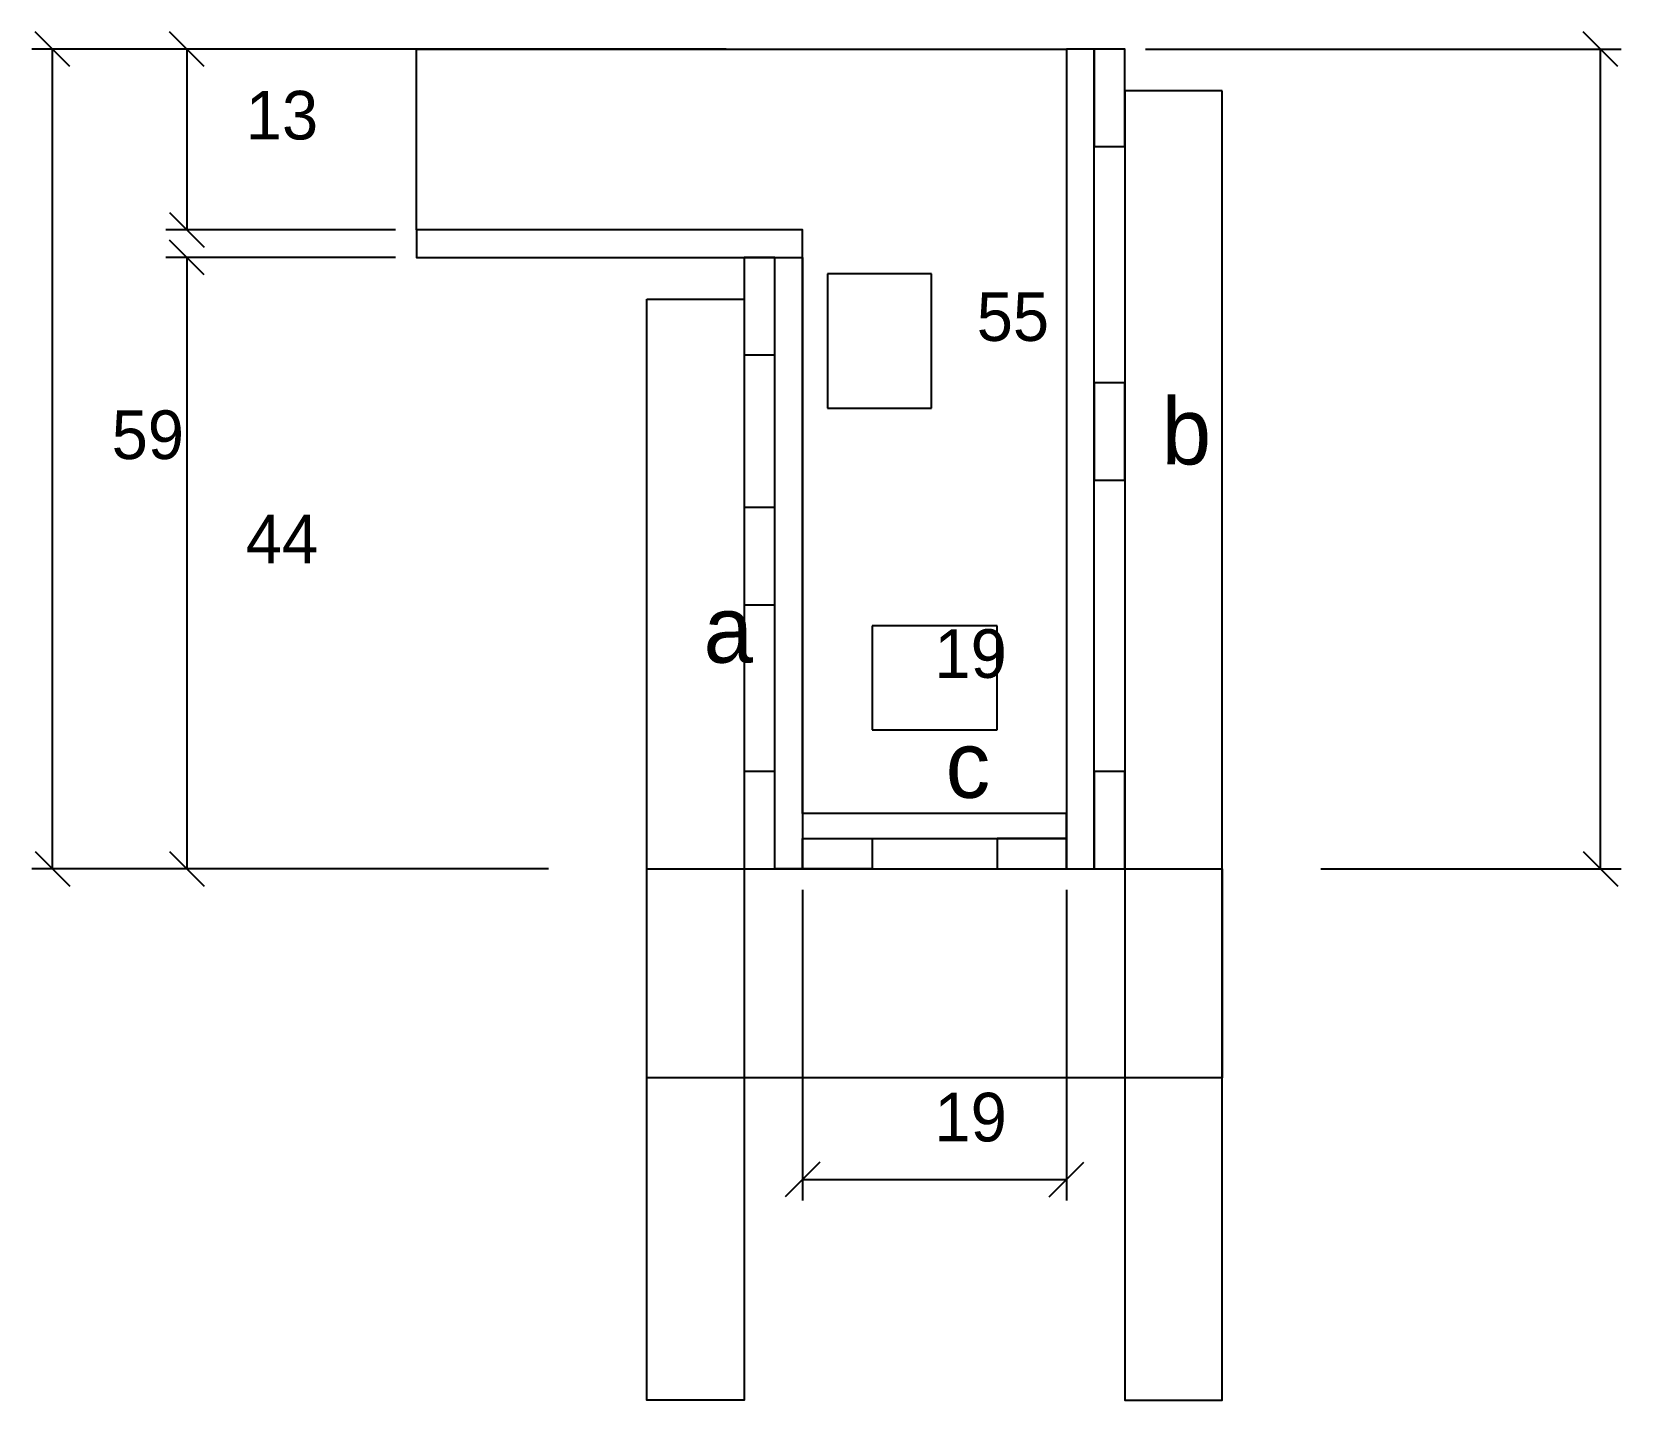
# Model space of a CAD drawing. Extents: x -38 to 191, y -251 to -54.
import ezdxf

# ---------------------------------------------------------------- set-up
doc = ezdxf.new("R2010")
doc.units = 0
for name, color, linetype in [('CONCRETO', 251, 'Continuous'), ('COTA', 241, 'Continuous'), ('Cota Seção (2x)', 241, 'Continuous'), ('detalhes', 7, 'Continuous'), ('Madeira', 126, 'Continuous'), ('Painéis', 200, 'Continuous'), ('SARR_3.5x7', 81, 'Continuous')]:
    doc.layers.add(name, color=color, linetype=linetype)

msp = doc.modelspace()

# ---------------------------------------------------------------- linework, layer by layer
at = {"layer": 'CONCRETO', "color": 251}
msp.add_lwpolyline([(17.36, -82.25), (17.36, -56.25), (72.96, -56.25), (110.96, -56.25), (110.96, -166.25), (72.96, -166.25), (72.96, -82.25), (17.36, -82.25)], dxfattribs=at)
at = {"layer": 'COTA', "color": 4}
for p, q in [((61.96, -56.25), (-38.017, -56.25)), ((-35.017, -174.25), (-35.017, -56.25)), ((14.36, -56.25), (-18.697, -56.25)), ((-15.697, -56.25), (-15.697, -82.25)), ((122.36, -56.25), (190.832, -56.25)), ((187.832, -174.25), (187.832, -56.25)), ((14.36, -82.25), (-18.697, -82.25)), ((14.36, -86.25), (-18.697, -86.25)), ((-15.697, -86.25), (-15.697, -174.25)), ((36.36, -174.25), (-38.017, -174.25)), ((36.36, -174.25), (-18.697, -174.25)), ((147.56, -174.25), (190.832, -174.25)), ((72.96, -177.25), (72.96, -221.977)), ((110.96, -177.25), (110.96, -221.977)), ((72.96, -218.977), (110.96, -218.977))]:
    msp.add_line(p, q, dxfattribs=at)
at = {"layer": 'COTA'}
for points in [[(-32.517, -58.75), (-37.517, -53.75)], [(-13.197, -58.75), (-18.197, -53.75)], [(190.332, -58.75), (185.332, -53.75)], [(-18.197, -79.75), (-13.197, -84.75)], [(-13.197, -88.75), (-18.197, -83.75)], [(-37.517, -171.75), (-32.517, -176.75)], [(-18.197, -171.75), (-13.197, -176.75)], [(185.332, -171.75), (190.332, -176.75)], [(75.46, -216.477), (70.46, -221.477)], [(108.46, -221.477), (113.46, -216.477)]]:
    msp.add_lwpolyline(points, dxfattribs=at)
at = {"layer": 'Cota Seção (2x)', "color": 180}
for p, q in [((76.54, -88.583), (76.54, -107.917)), ((91.54, -88.583), (76.54, -88.583)), ((91.54, -107.917), (91.54, -88.583)), ((76.54, -107.917), (91.54, -107.917)), ((82.96, -139.25), (82.96, -154.25)), ((100.96, -139.25), (82.96, -139.25)), ((100.96, -154.25), (100.96, -139.25)), ((82.96, -154.25), (100.96, -154.25))]:
    msp.add_line(p, q, dxfattribs=at)
at = {"layer": 'Madeira', "color": 126}
for points in [[(114.96, -70.25), (119.36, -70.25), (119.36, -56.25), (114.96, -56.25), (114.96, -70.25)], [(64.56, -100.25), (68.96, -100.25), (68.96, -86.25), (64.56, -86.25), (64.56, -100.25)], [(114.96, -118.28), (119.36, -118.28), (119.36, -104.28), (114.96, -104.28), (114.96, -118.28)], [(64.56, -136.25), (68.96, -136.25), (68.96, -122.25), (64.56, -122.25), (64.56, -136.25)], [(64.56, -174.25), (68.96, -174.25), (68.96, -160.25), (64.56, -160.25), (64.56, -174.25)], [(114.96, -174.25), (119.36, -174.25), (119.36, -160.25), (114.96, -160.25), (114.96, -174.25)], [(72.96, -174.25), (72.96, -169.85), (82.96, -169.85), (82.96, -174.25), (72.96, -174.25)], [(110.96, -174.25), (110.96, -169.85), (100.96, -169.85), (100.96, -174.25), (110.96, -174.25)]]:
    msp.add_lwpolyline(points, dxfattribs=at)
at = {"layer": 'Painéis', "color": 200}
for points in [[(114.96, -56.25), (110.96, -56.25), (110.96, -174.25), (114.96, -174.25), (114.96, -56.25)], [(72.96, -86.25), (72.96, -82.25), (17.36, -82.25), (17.36, -86.25), (72.96, -86.25)], [(68.96, -86.25), (72.96, -86.25), (72.96, -174.25), (68.96, -174.25), (68.96, -86.25)], [(110.96, -169.85), (110.96, -166.25), (72.96, -166.25), (72.96, -169.85), (110.96, -169.85)]]:
    msp.add_lwpolyline(points, dxfattribs=at)
at = {"layer": 'SARR_3.5x7', "color": 81}
for points in [[(133.36, -62.25), (119.36, -62.25), (119.36, -250.728), (133.36, -250.728), (133.36, -62.25)], [(50.56, -92.25), (64.56, -92.25), (64.56, -250.728), (50.56, -250.728), (50.56, -92.25)], [(50.56, -174.25), (133.36, -174.25), (133.36, -204.308), (50.56, -204.308), (50.56, -174.25)]]:
    msp.add_lwpolyline(points, dxfattribs=at)

# ---------------------------------------------------------------- texts
at = {"layer": 'COTA', "color": 1}
for s, p in [('13', (-7.197, -69.25)), ('59', (-26.517, -115.25)), ('44', (-7.197, -130.25)), ('19', (91.96, -213.477))]:
    msp.add_text(s, height=7, dxfattribs=at).set_placement(p)
at = {"layer": 'Cota Seção (2x)', "color": 1}
for s, p in [('55', (98.04, -98.25)), ('19', (91.96, -146.75))]:
    msp.add_text(s, height=7, dxfattribs=at).set_placement(p)
at = {"layer": 'detalhes', "color": 4}
for s, p in [('b', (124.656, -116.027)), ('a', (58.705, -144.566)), ('c', (93.56, -164.014))]:
    msp.add_text(s, height=9.6, dxfattribs=at).set_placement(p)

doc.saveas('drawing.dxf')
